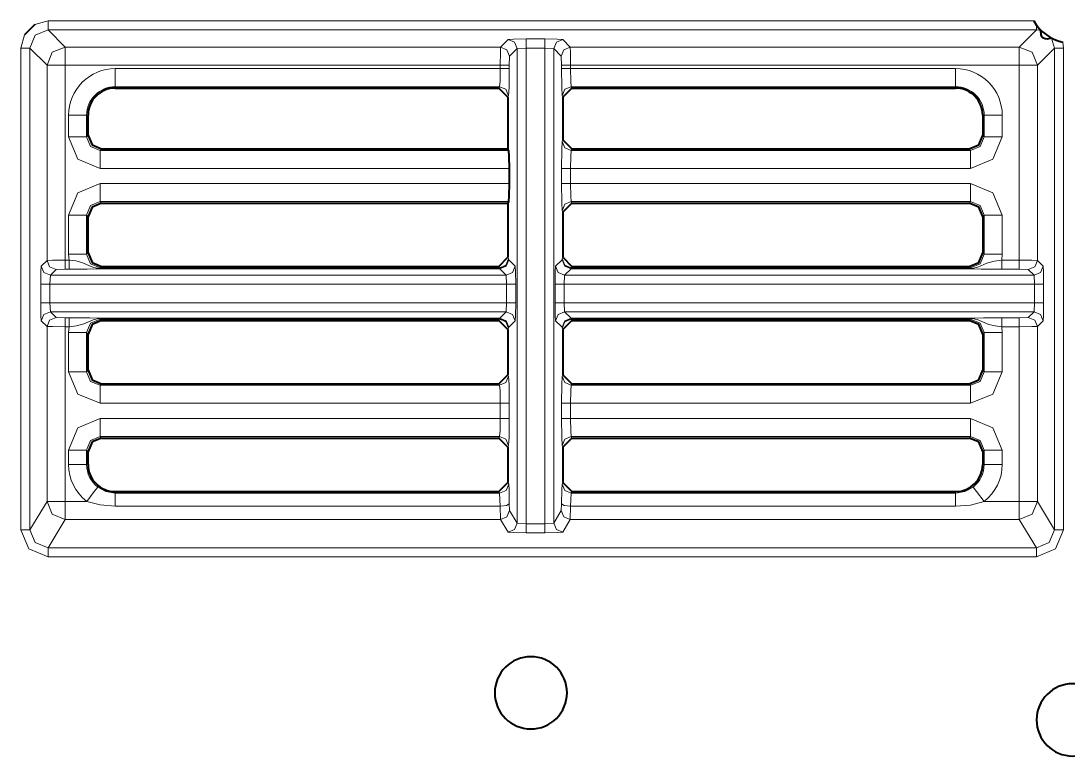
# Model space of a CAD drawing. Header units: millimetres. Extents: x 0 to 2941, y -405 to 1422.
# Drawn here: x 563.3 to 621.3, y 840.2 to 880.9 of the extents above; entities that cross this region are included whole.
import ezdxf

# ---------------------------------------------------------------- set-up
doc = ezdxf.new("R2010")
doc.units = ezdxf.units.MM
doc.layers.add('FINE', color=9, linetype='Continuous')
doc.layers.add('OUTLINE', color=7, linetype='Continuous')

msp = doc.modelspace()

# ---------------------------------------------------------------- linework, layer by layer
at = {"layer": 'FINE', "lineweight": 9}
for p, q in [((619.809, 880.345), (619.554, 880.377)), ((563.33, 879.378), (563.518, 880.105)), ((589.884, 879.434), (590.304, 879.854)), ((591.304, 879.879), (592.33, 879.879)), ((593.329, 879.854), (593.749, 879.434)), ((620.554, 879.378), (620.396, 879.917)), ((621.018, 879.701), (621.054, 879.378)), ((563.33, 852.713), (563.33, 879.378)), ((564.773, 878.434), (563.83, 879.378)), ((563.83, 879.378), (563.83, 852.713)), ((565.773, 879.434), (589.884, 879.434)), ((590.804, 879.354), (590.384, 878.934)), ((591.304, 879.379), (590.804, 879.354)), ((590.804, 879.354), (590.804, 853.086)), ((591.304, 853.044), (591.304, 879.379)), ((592.33, 879.379), (591.304, 879.379)), ((592.33, 879.379), (592.33, 853.044)), ((592.829, 879.354), (592.33, 879.379)), ((593.249, 878.934), (592.829, 879.354)), ((592.829, 853.086), (592.829, 879.354)), ((593.749, 879.434), (618.611, 879.434)), ((620.554, 879.378), (619.61, 878.434)), ((620.554, 852.713), (620.554, 879.378)), ((564.773, 867.621), (564.773, 878.434)), ((589.871, 878.434), (565.773, 878.434)), ((589.871, 878.238), (589.871, 878.434)), ((590.384, 878.934), (590.371, 878.434)), ((590.371, 878.434), (590.371, 878.238)), ((593.262, 878.434), (593.249, 878.934)), ((593.262, 878.238), (593.262, 878.434)), ((593.762, 878.434), (593.762, 878.238)), ((618.611, 878.434), (593.762, 878.434)), ((618.611, 867.634), (618.611, 878.434)), ((619.61, 878.434), (619.61, 867.621)), ((568.549, 878.238), (589.871, 878.238)), ((593.762, 878.238), (615.085, 878.238)), ((590.334, 876.74), (590.293, 876.658)), ((593.34, 876.658), (593.299, 876.74)), ((615.085, 877.159), (615.085, 877.24)), ((565.969, 874.461), (565.969, 875.659)), ((616.666, 875.659), (616.585, 875.659)), ((617.664, 875.659), (617.664, 874.461)), ((567.798, 873.794), (567.716, 873.712)), ((593.299, 874.212), (593.34, 874.294)), ((593.84, 873.794), (593.799, 873.712)), ((615.917, 873.712), (615.836, 873.794)), ((567.716, 873.712), (590.334, 873.712)), ((593.799, 873.712), (615.917, 873.712)), ((590.358, 872.713), (567.716, 872.713)), ((593.262, 871.873), (593.262, 872.713)), ((567.716, 871.873), (590.358, 871.873)), ((615.836, 870.794), (615.917, 870.875)), ((593.34, 870.294), (593.299, 870.375)), ((565.969, 867.961), (565.969, 870.126)), ((566.967, 870.126), (566.967, 867.961)), ((567.049, 870.045), (566.967, 870.126)), ((616.666, 870.126), (616.585, 870.045)), ((616.666, 867.961), (616.666, 870.126)), ((617.664, 870.126), (617.664, 867.961)), ((566.967, 867.961), (567.049, 868.043)), ((616.585, 868.043), (616.666, 867.961)), ((564.458, 867.306), (564.773, 867.621)), ((565.999, 867.634), (565.969, 867.961)), ((590.293, 867.794), (590.334, 867.711)), ((590.334, 867.711), (590.342, 867.663)), ((590.342, 867.663), (590.699, 867.306)), ((592.934, 867.306), (593.291, 867.663)), ((593.291, 867.663), (593.299, 867.711)), ((593.299, 867.711), (593.34, 867.794)), ((617.664, 867.961), (617.634, 867.634)), ((617.634, 867.634), (618.611, 867.634)), ((619.61, 867.621), (619.925, 867.306)), ((564.958, 866.806), (564.932, 866.306)), ((565.273, 867.121), (564.958, 866.806)), ((590.199, 866.806), (564.958, 866.806)), ((565.773, 867.134), (565.273, 867.121)), ((565.999, 867.134), (565.773, 867.134)), ((567.798, 867.293), (567.716, 867.212)), ((567.716, 867.212), (589.834, 867.212)), ((567.716, 867.18), (589.842, 867.18)), ((589.834, 867.212), (589.793, 867.293)), ((589.842, 867.18), (589.834, 867.212)), ((590.225, 866.306), (590.199, 866.806)), ((593.434, 866.806), (593.408, 866.306)), ((593.791, 867.163), (593.434, 866.806)), ((619.426, 866.806), (593.434, 866.806)), ((593.799, 867.212), (593.791, 867.18)), ((593.791, 867.18), (615.917, 867.18)), ((615.917, 867.163), (593.791, 867.163)), ((618.611, 867.134), (617.634, 867.134)), ((619.11, 867.121), (618.611, 867.134)), ((619.426, 866.806), (619.11, 867.121)), ((619.451, 866.306), (619.426, 866.806)), ((564.433, 865.281), (564.433, 866.306)), ((564.932, 866.306), (590.225, 866.306)), ((564.932, 866.306), (564.932, 865.281)), ((590.225, 865.281), (590.225, 866.306)), ((590.725, 866.306), (590.725, 865.281)), ((593.408, 866.306), (619.451, 866.306)), ((593.408, 866.306), (593.408, 865.281)), ((619.451, 865.281), (619.451, 866.306)), ((619.951, 866.306), (619.951, 865.281)), ((590.225, 865.281), (564.932, 865.281)), ((564.932, 865.281), (564.958, 864.781)), ((590.199, 864.781), (590.225, 865.281)), ((619.451, 865.281), (593.408, 865.281)), ((593.408, 865.281), (593.434, 864.781)), ((619.426, 864.781), (619.451, 865.281)), ((564.958, 864.781), (565.273, 864.465)), ((564.958, 864.781), (590.199, 864.781)), ((589.842, 864.424), (590.199, 864.781)), ((593.434, 864.781), (593.791, 864.424)), ((593.434, 864.781), (619.426, 864.781)), ((619.11, 864.465), (619.426, 864.781)), ((564.773, 863.966), (564.458, 864.281)), ((564.773, 854.286), (564.773, 863.966)), ((565.273, 864.465), (565.773, 864.452)), ((565.773, 864.452), (565.999, 864.452)), ((565.999, 863.953), (565.773, 863.953)), ((565.773, 863.953), (565.773, 854.286)), ((565.969, 863.626), (565.999, 863.953)), ((567.716, 864.424), (589.842, 864.424)), ((589.842, 864.407), (567.716, 864.407)), ((589.834, 864.375), (567.716, 864.375)), ((567.716, 864.375), (567.798, 864.293)), ((589.793, 864.293), (589.834, 864.375)), ((589.834, 864.375), (589.842, 864.407)), ((590.342, 863.923), (590.334, 863.876)), ((590.699, 864.281), (590.342, 863.923)), ((593.291, 863.923), (592.934, 864.281)), ((593.299, 863.876), (593.291, 863.923)), ((593.791, 864.424), (615.917, 864.424)), ((615.917, 864.407), (593.791, 864.407)), ((593.791, 864.407), (593.799, 864.375)), ((615.836, 864.293), (615.917, 864.375)), ((617.634, 864.452), (618.611, 864.452)), ((618.611, 863.953), (617.634, 863.953)), ((617.634, 863.953), (617.664, 863.626)), ((618.611, 864.452), (619.11, 864.465)), ((618.611, 854.286), (618.611, 863.953)), ((619.925, 864.281), (619.61, 863.966)), ((619.61, 863.966), (619.61, 854.286)), ((565.969, 861.461), (565.969, 863.626)), ((567.049, 863.545), (566.967, 863.626)), ((566.967, 863.626), (566.967, 861.461)), ((590.334, 863.876), (590.293, 863.794)), ((593.34, 863.794), (593.299, 863.876)), ((616.666, 863.626), (616.585, 863.545)), ((616.666, 861.461), (616.666, 863.626)), ((617.664, 863.626), (617.664, 861.461)), ((566.967, 861.461), (567.049, 861.543)), ((590.293, 861.294), (590.334, 861.211)), ((593.299, 861.211), (593.34, 861.294)), ((616.585, 861.543), (616.666, 861.461)), ((567.798, 860.794), (567.716, 860.712)), ((567.716, 860.712), (589.834, 860.712)), ((589.834, 860.712), (589.793, 860.794)), ((593.84, 860.794), (593.799, 860.712)), ((593.799, 860.712), (615.917, 860.712)), ((615.917, 860.712), (615.836, 860.794)), ((567.716, 858.874), (589.871, 858.874)), ((593.762, 858.874), (615.917, 858.874)), ((589.834, 857.875), (567.716, 857.875)), ((567.716, 857.875), (567.798, 857.793)), ((589.793, 857.793), (589.834, 857.875)), ((593.799, 857.875), (593.84, 857.793)), ((615.917, 857.875), (593.799, 857.875)), ((615.836, 857.793), (615.917, 857.875)), ((565.969, 856.328), (565.969, 857.126)), ((590.334, 857.376), (590.293, 857.294)), ((593.34, 857.294), (593.299, 857.376)), ((617.664, 857.126), (617.664, 856.328)), ((590.293, 855.328), (590.336, 855.242)), ((593.297, 855.242), (593.34, 855.328)), ((568.549, 854.828), (568.549, 854.742)), ((589.872, 854.015), (589.836, 854.742)), ((593.797, 854.742), (593.761, 854.015)), ((593.84, 854.828), (593.797, 854.742)), ((593.797, 854.742), (615.085, 854.742)), ((615.085, 854.742), (615.085, 854.828)), ((563.83, 852.713), (564.773, 854.286)), ((565.773, 854.286), (566.971, 854.286)), ((590.372, 854.151), (590.384, 853.787)), ((593.25, 853.787), (593.262, 854.151)), ((616.662, 854.286), (618.611, 854.286)), ((619.61, 854.286), (620.554, 852.713)), ((589.872, 854.015), (568.549, 854.015)), ((589.884, 853.287), (589.872, 854.015)), ((590.384, 853.787), (590.804, 853.086)), ((592.829, 853.086), (593.25, 853.787)), ((593.761, 854.015), (593.749, 853.287)), ((615.085, 854.015), (593.761, 854.015)), ((565.773, 853.287), (564.829, 851.713)), ((590.804, 853.086), (591.304, 853.044)), ((591.304, 853.044), (592.33, 853.044)), ((592.33, 853.044), (592.829, 853.086)), ((593.749, 853.287), (593.329, 852.587)), ((618.611, 853.287), (593.749, 853.287)), ((619.555, 851.713), (618.611, 853.287)), ((592.33, 852.544), (591.304, 852.544)), ((564.829, 851.713), (619.555, 851.713))]:
    msp.add_line(p, q, dxfattribs=at)
for points in [[(564.102, 880.689), (564.829, 880.877), (619.409, 880.877)], [(564.829, 880.377), (564.829, 880.528), (564.829, 880.877)], [(564.829, 880.377), (564.122, 880.085), (563.83, 879.378)], [(618.611, 879.434), (619.554, 880.377), (564.829, 880.377), (565.773, 879.434)], [(619.554, 880.377), (619.554, 880.456), (619.554, 880.655)], [(590.304, 879.854), (590.606, 879.872), (591.304, 879.879)], [(590.304, 879.854), (590.657, 879.707), (590.804, 879.354)], [(591.304, 879.879), (591.304, 879.728), (591.304, 879.379)], [(592.33, 879.879), (592.33, 879.728), (592.33, 879.379)], [(592.33, 879.879), (593.027, 879.872), (593.329, 879.854)], [(593.329, 879.854), (592.976, 879.707), (592.829, 879.354)], [(563.33, 879.378), (563.679, 879.378), (563.83, 879.378)], [(564.773, 878.434), (565.066, 879.141), (565.773, 879.434)], [(621.054, 879.378), (621.054, 852.713), (620.615, 851.652), (619.555, 851.213), (564.829, 851.213)], [(565.773, 879.434), (565.773, 879.132), (565.773, 878.434)], [(589.871, 878.434), (589.875, 879.132), (589.884, 879.434)], [(589.884, 879.434), (590.237, 879.287), (590.384, 878.934)], [(593.749, 879.434), (593.396, 879.287), (593.249, 878.934)], [(593.749, 879.434), (593.758, 879.132), (593.762, 878.434)], [(618.611, 879.434), (619.317, 879.141), (619.61, 878.434)], [(618.611, 879.434), (618.611, 879.132), (618.611, 878.434)], [(620.554, 879.378), (620.705, 879.378), (621.054, 879.378)], [(564.773, 878.434), (565.075, 878.434), (565.773, 878.434)], [(565.773, 878.434), (565.773, 867.634), (565.999, 867.634)], [(589.871, 878.434), (590.22, 878.434), (590.371, 878.434)], [(593.762, 878.434), (593.413, 878.434), (593.262, 878.434)], [(618.611, 878.434), (619.308, 878.434), (619.61, 878.434)], [(568.549, 877.24), (568.549, 877.55), (568.549, 878.238)], [(589.834, 877.24), (589.86, 877.55), (589.871, 878.238)], [(589.871, 878.238), (590.22, 878.238), (590.371, 878.238)], [(590.371, 878.238), (590.36, 877.206), (590.334, 876.74)], [(593.262, 878.238), (593.413, 878.238), (593.762, 878.238)], [(593.299, 876.74), (593.273, 877.206), (593.262, 878.238)], [(593.762, 878.238), (593.773, 877.55), (593.799, 877.24)], [(615.085, 878.238), (615.085, 877.55), (615.085, 877.24)], [(589.793, 877.159), (589.834, 877.24), (568.549, 877.24), (568.549, 877.159)], [(589.834, 877.24), (590.187, 877.093), (590.334, 876.74)], [(593.299, 876.74), (593.446, 877.093), (593.799, 877.24)], [(615.085, 877.24), (593.799, 877.24), (593.84, 877.159)], [(566.967, 875.659), (566.657, 875.659), (565.969, 875.659)], [(567.049, 875.659), (566.967, 875.659), (566.967, 874.461), (567.049, 874.542)], [(616.585, 874.542), (616.666, 874.461), (616.666, 875.659)], [(617.664, 875.659), (616.976, 875.659), (616.666, 875.659)], [(566.967, 874.461), (566.657, 874.461), (565.969, 874.461)], [(567.716, 872.713), (566.48, 873.225), (565.969, 874.461)], [(566.967, 874.461), (567.185, 873.93), (567.716, 873.712)], [(615.917, 873.712), (616.448, 873.93), (616.666, 874.461)], [(617.664, 874.461), (617.153, 873.225), (615.917, 872.713)], [(617.664, 874.461), (616.976, 874.461), (616.666, 874.461)], [(593.262, 872.713), (593.273, 873.746), (593.299, 874.212)], [(593.299, 874.212), (593.446, 873.859), (593.799, 873.712)], [(567.716, 873.712), (567.716, 873.402), (567.716, 872.713)], [(593.799, 873.712), (593.773, 873.402), (593.762, 872.713)], [(615.917, 872.713), (615.917, 873.402), (615.917, 873.712)], [(593.262, 872.713), (593.413, 872.713), (593.762, 872.713)], [(615.917, 872.713), (593.762, 872.713), (593.762, 871.873)], [(565.969, 870.126), (566.48, 871.362), (567.716, 871.873)], [(567.716, 870.875), (567.716, 871.185), (567.716, 871.873)], [(593.262, 871.873), (593.413, 871.873), (593.762, 871.873)], [(593.299, 870.375), (593.273, 870.841), (593.262, 871.873)], [(593.762, 871.873), (593.773, 871.185), (593.799, 870.875)], [(593.762, 871.873), (615.917, 871.873), (617.153, 871.362), (617.664, 870.126)], [(615.917, 870.875), (615.917, 871.185), (615.917, 871.873)], [(567.716, 870.875), (567.185, 870.657), (566.967, 870.126)], [(590.334, 870.875), (567.716, 870.875), (567.798, 870.794)], [(593.299, 870.375), (593.446, 870.728), (593.799, 870.875)], [(615.917, 870.875), (593.799, 870.875), (593.84, 870.794)], [(616.666, 870.126), (616.448, 870.657), (615.917, 870.875)], [(566.967, 870.126), (566.657, 870.126), (565.969, 870.126)], [(617.664, 870.126), (616.976, 870.126), (616.666, 870.126)], [(564.773, 867.621), (565.075, 867.63), (565.773, 867.634)], [(564.773, 867.621), (564.92, 867.268), (565.273, 867.121)], [(565.773, 867.634), (565.773, 867.285), (565.773, 867.134)], [(566.967, 867.961), (566.657, 867.961), (565.969, 867.961)], [(565.999, 867.634), (565.999, 867.285), (565.999, 867.134)], [(565.999, 867.634), (566.363, 867.591), (566.706, 867.513), (567.224, 867.288), (567.361, 867.237), (567.467, 867.208), (567.614, 867.185), (567.683, 867.18), (567.716, 867.18)], [(566.967, 867.961), (567.185, 867.43), (567.716, 867.212)], [(590.334, 867.711), (590.187, 867.359), (589.834, 867.212)], [(590.342, 867.663), (590.194, 867.323), (589.842, 867.18)], [(590.342, 867.663), (590.195, 867.31), (589.842, 867.163)], [(593.791, 867.18), (593.439, 867.323), (593.291, 867.663)], [(593.791, 867.163), (593.438, 867.31), (593.291, 867.663)], [(593.799, 867.212), (593.446, 867.359), (593.299, 867.711)], [(615.917, 867.212), (616.448, 867.43), (616.666, 867.961)], [(615.917, 867.18), (615.987, 867.182), (616.074, 867.191), (616.314, 867.251), (616.813, 867.473), (617.227, 867.584), (617.634, 867.634)], [(617.664, 867.961), (616.976, 867.961), (616.666, 867.961)], [(617.634, 867.634), (617.634, 867.285), (617.634, 867.134)], [(618.611, 867.634), (618.611, 867.285), (618.611, 867.134)], [(618.611, 867.634), (619.308, 867.63), (619.61, 867.621)], [(619.61, 867.621), (619.464, 867.268), (619.11, 867.121)], [(564.433, 866.306), (564.44, 867.004), (564.458, 867.306)], [(564.458, 867.306), (564.605, 866.953), (564.958, 866.806)], [(567.716, 867.163), (567.704, 867.163), (567.676, 867.163), (567.617, 867.162), (567.568, 867.16), (567.494, 867.158), (567, 867.143), (566.529, 867.137), (565.999, 867.134)], [(567.716, 867.18), (567.716, 867.201), (567.716, 867.212)], [(567.716, 867.18), (567.716, 867.168), (567.716, 867.163)], [(590.199, 866.806), (589.842, 867.163), (567.716, 867.163)], [(589.842, 867.163), (589.842, 867.168), (589.842, 867.18)], [(590.699, 867.306), (590.553, 866.953), (590.199, 866.806)], [(590.699, 867.306), (590.717, 867.004), (590.725, 866.306)], [(592.909, 865.281), (592.909, 866.306), (592.916, 867.004), (592.934, 867.306)], [(593.434, 866.806), (593.081, 866.953), (592.934, 867.306)], [(593.791, 867.18), (593.791, 867.168), (593.791, 867.163)], [(593.84, 867.293), (593.799, 867.212), (615.917, 867.212), (615.836, 867.293)], [(615.917, 867.18), (615.917, 867.201), (615.917, 867.212)], [(615.917, 867.18), (615.917, 867.168), (615.917, 867.163)], [(617.634, 867.134), (617.042, 867.137), (616.494, 867.146), (616.086, 867.16), (615.978, 867.163), (615.944, 867.163), (615.917, 867.163)], [(619.925, 867.306), (619.779, 866.953), (619.426, 866.806)], [(619.925, 867.306), (619.943, 867.004), (619.951, 866.306)], [(564.433, 866.306), (564.583, 866.306), (564.932, 866.306)], [(590.725, 866.306), (590.574, 866.306), (590.225, 866.306)], [(593.408, 866.306), (593.06, 866.306), (592.909, 866.306)], [(619.951, 866.306), (619.8, 866.306), (619.451, 866.306)], [(564.433, 865.281), (564.583, 865.281), (564.932, 865.281)], [(564.458, 864.281), (564.44, 864.583), (564.433, 865.281)], [(590.725, 865.281), (590.574, 865.281), (590.225, 865.281)], [(590.725, 865.281), (590.717, 864.583), (590.699, 864.281)], [(593.408, 865.281), (593.06, 865.281), (592.909, 865.281)], [(592.934, 864.281), (592.916, 864.583), (592.909, 865.281)], [(619.951, 865.281), (619.8, 865.281), (619.451, 865.281)], [(619.951, 865.281), (619.943, 864.583), (619.925, 864.281)], [(564.458, 864.281), (564.605, 864.634), (564.958, 864.781)], [(590.699, 864.281), (590.553, 864.634), (590.199, 864.781)], [(593.434, 864.781), (593.081, 864.634), (592.934, 864.281)], [(619.925, 864.281), (619.779, 864.634), (619.426, 864.781)], [(564.773, 863.966), (564.92, 864.319), (565.273, 864.465)], [(565.773, 863.953), (565.075, 863.957), (564.773, 863.966)], [(565.773, 863.953), (565.773, 864.302), (565.773, 864.452)], [(565.999, 863.953), (565.999, 864.302), (565.999, 864.452)], [(565.999, 864.452), (566.591, 864.45), (567.139, 864.44), (567.547, 864.428), (567.655, 864.424), (567.689, 864.424), (567.716, 864.424)], [(567.716, 864.375), (567.716, 864.385), (567.716, 864.407), (567.646, 864.405), (567.559, 864.396), (567.32, 864.336), (566.82, 864.114), (566.406, 864.003), (565.999, 863.953)], [(567.716, 864.375), (567.185, 864.157), (566.967, 863.626)], [(567.716, 864.407), (567.716, 864.419), (567.716, 864.424)], [(590.334, 863.876), (590.187, 864.228), (589.834, 864.375)], [(590.342, 863.923), (590.195, 864.277), (589.842, 864.424)], [(589.842, 864.407), (589.842, 864.419), (589.842, 864.424)], [(590.342, 863.923), (590.194, 864.264), (589.842, 864.407)], [(593.791, 864.424), (593.438, 864.277), (593.291, 863.923)], [(593.791, 864.407), (593.439, 864.264), (593.291, 863.923)], [(593.799, 864.375), (593.446, 864.228), (593.299, 863.876)], [(593.791, 864.424), (593.791, 864.419), (593.791, 864.407)], [(615.917, 864.375), (593.799, 864.375), (593.84, 864.293)], [(615.917, 864.424), (615.93, 864.424), (615.957, 864.424), (616.016, 864.425), (616.065, 864.427), (616.14, 864.429), (616.633, 864.444), (617.104, 864.45), (617.634, 864.452)], [(615.917, 864.407), (615.917, 864.419), (615.917, 864.424)], [(617.634, 863.953), (617.27, 863.996), (616.927, 864.074), (616.409, 864.299), (616.272, 864.349), (616.166, 864.379), (616.02, 864.402), (615.95, 864.406), (615.917, 864.407)], [(615.917, 864.375), (615.917, 864.385), (615.917, 864.407)], [(616.666, 863.626), (616.448, 864.157), (615.917, 864.375)], [(617.634, 863.953), (617.634, 864.302), (617.634, 864.452)], [(618.611, 863.953), (618.611, 864.302), (618.611, 864.452)], [(619.61, 863.966), (619.308, 863.957), (618.611, 863.953)], [(619.61, 863.966), (619.464, 864.319), (619.11, 864.465)], [(565.969, 863.626), (566.657, 863.626), (566.967, 863.626)], [(616.666, 863.626), (616.976, 863.626), (617.664, 863.626)], [(565.969, 861.461), (566.657, 861.461), (566.967, 861.461)], [(567.716, 859.714), (566.48, 860.225), (565.969, 861.461)], [(566.967, 861.461), (567.185, 860.93), (567.716, 860.712)], [(590.334, 861.211), (590.187, 860.859), (589.834, 860.712)], [(590.334, 861.211), (590.36, 860.746), (590.371, 859.714)], [(593.262, 859.714), (593.273, 860.746), (593.299, 861.211)], [(593.799, 860.712), (593.446, 860.859), (593.299, 861.211)], [(615.917, 860.712), (616.448, 860.93), (616.666, 861.461)], [(617.664, 861.461), (617.153, 860.225), (615.917, 859.714)], [(616.666, 861.461), (616.976, 861.461), (617.664, 861.461)], [(567.716, 859.714), (567.716, 860.402), (567.716, 860.712)], [(589.871, 859.714), (589.86, 860.402), (589.834, 860.712)], [(593.799, 860.712), (593.773, 860.402), (593.762, 859.714)], [(615.917, 859.714), (615.917, 860.402), (615.917, 860.712)], [(589.871, 858.874), (589.871, 859.714), (567.716, 859.714)], [(590.371, 859.714), (590.22, 859.714), (589.871, 859.714)], [(590.371, 859.714), (590.371, 858.874), (590.36, 857.841), (590.334, 857.376)], [(593.262, 859.714), (593.413, 859.714), (593.762, 859.714)], [(593.299, 857.376), (593.273, 857.841), (593.262, 858.874), (593.262, 859.714)], [(615.917, 859.714), (593.762, 859.714), (593.762, 858.874)], [(565.969, 857.126), (566.48, 858.362), (567.716, 858.874)], [(567.716, 858.874), (567.716, 858.185), (567.716, 857.875)], [(589.834, 857.875), (589.86, 858.185), (589.871, 858.874)], [(590.371, 858.874), (590.22, 858.874), (589.871, 858.874)], [(593.262, 858.874), (593.413, 858.874), (593.762, 858.874)], [(593.762, 858.874), (593.773, 858.185), (593.799, 857.875)], [(615.917, 858.874), (615.917, 858.185), (615.917, 857.875)], [(615.917, 858.874), (617.153, 858.362), (617.664, 857.126)], [(567.716, 857.875), (567.185, 857.657), (566.967, 857.126)], [(590.334, 857.376), (590.187, 857.729), (589.834, 857.875)], [(593.299, 857.376), (593.446, 857.729), (593.799, 857.875)], [(616.666, 857.126), (616.448, 857.657), (615.917, 857.875)], [(565.969, 857.126), (566.657, 857.126), (566.967, 857.126)], [(567.049, 857.045), (566.967, 857.126), (566.967, 856.328), (567.049, 856.328)], [(616.585, 856.328), (616.666, 856.328), (616.666, 857.126), (616.585, 857.045)], [(616.666, 857.126), (616.976, 857.126), (617.664, 857.126)], [(565.969, 856.328), (566.657, 856.328), (566.967, 856.328)], [(616.666, 856.328), (616.976, 856.328), (617.664, 856.328)], [(589.836, 854.742), (590.189, 854.889), (590.336, 855.242)], [(590.336, 855.242), (590.358, 854.916), (590.372, 854.151)], [(593.262, 854.151), (593.275, 854.916), (593.297, 855.242)], [(593.797, 854.742), (593.444, 854.889), (593.297, 855.242)], [(566.971, 854.286), (567.392, 854.831), (567.581, 855.076)], [(567.581, 855.076), (568.036, 854.829), (568.549, 854.742)], [(568.549, 854.742), (589.836, 854.742), (589.793, 854.828)], [(568.549, 854.742), (568.549, 854.525), (568.549, 854.015)], [(615.085, 854.742), (615.588, 854.826), (616.052, 855.076)], [(615.085, 854.742), (615.085, 854.525), (615.085, 854.015)], [(616.052, 855.076), (616.241, 854.831), (616.662, 854.286)], [(564.773, 854.286), (565.075, 854.286), (565.773, 854.286), (565.773, 853.595), (565.773, 853.287)], [(565.773, 853.287), (565.066, 853.58), (564.773, 854.286)], [(568.549, 854.015), (567.713, 854.086), (566.971, 854.286)], [(589.872, 854.015), (590.221, 854.056), (590.372, 854.151)], [(593.761, 854.015), (593.412, 854.056), (593.262, 854.151)], [(616.662, 854.286), (615.905, 854.083), (615.085, 854.015)], [(618.611, 854.286), (619.308, 854.286), (619.61, 854.286)], [(619.61, 854.286), (619.317, 853.58), (618.611, 853.287)], [(618.611, 854.286), (618.611, 853.595), (618.611, 853.287)], [(589.884, 853.287), (590.237, 853.434), (590.384, 853.787)], [(593.749, 853.287), (593.396, 853.434), (593.25, 853.787)], [(590.304, 852.587), (589.884, 853.287), (565.773, 853.287)], [(590.304, 852.587), (590.657, 852.733), (590.804, 853.086)], [(591.304, 852.544), (591.304, 852.698), (591.304, 853.044)], [(592.33, 852.544), (592.33, 852.698), (592.33, 853.044)], [(593.329, 852.587), (592.976, 852.733), (592.829, 853.086)], [(563.33, 852.713), (563.679, 852.713), (563.83, 852.713)], [(564.829, 851.213), (563.769, 851.652), (563.33, 852.713)], [(563.83, 852.713), (564.122, 852.005), (564.829, 851.713)], [(591.304, 852.544), (590.606, 852.557), (590.304, 852.587)], [(593.329, 852.587), (593.027, 852.557), (592.33, 852.544)], [(619.555, 851.713), (620.261, 852.005), (620.554, 852.713)], [(620.554, 852.713), (620.705, 852.713), (621.054, 852.713)], [(564.829, 851.213), (564.829, 851.559), (564.829, 851.713)], [(619.555, 851.213), (619.555, 851.559), (619.555, 851.713)]]:
    msp.add_lwpolyline(points, dxfattribs=at)
for points in [[(568.549, 878.239, 0.414223), (565.969, 875.659)], [(617.665, 875.659, 0.414223), (615.085, 878.239)], [(568.549, 877.24, 0.414214), (566.967, 875.659)], [(616.666, 875.659, 0.414245), (615.085, 877.24)], [(565.969, 856.328, 0.232262), (566.971, 854.287)], [(566.967, 856.328, 0.232249), (567.581, 855.076)], [(616.052, 855.076, 0.232198), (616.666, 856.328)], [(616.662, 854.287, 0.232304), (617.665, 856.328)]]:
    msp.add_lwpolyline(points, format="xyb", dxfattribs=at)
at = {"layer": 'OUTLINE', "lineweight": 40}
for p, q in [((619.409, 880.877), (619.554, 880.655)), ((564.102, 880.689), (563.518, 880.105)), ((568.549, 877.159), (589.793, 877.159)), ((590.293, 876.658), (589.793, 877.159)), ((593.84, 877.159), (593.34, 876.658)), ((593.84, 877.159), (615.085, 877.159)), ((590.293, 876.658), (590.293, 873.794)), ((593.34, 876.658), (593.34, 874.294)), ((567.049, 874.542), (567.049, 875.659)), ((616.585, 875.659), (616.585, 874.542)), ((567.798, 873.794), (590.293, 873.794)), ((590.334, 873.712), (590.293, 873.794)), ((593.34, 874.294), (593.84, 873.794)), ((593.84, 873.794), (615.836, 873.794)), ((590.358, 872.713), (590.358, 871.873)), ((590.334, 870.875), (590.293, 870.794)), ((567.798, 870.794), (590.293, 870.794)), ((590.293, 870.794), (590.293, 867.794)), ((593.84, 870.794), (593.34, 870.294)), ((593.34, 870.294), (593.34, 867.794)), ((593.84, 870.794), (615.836, 870.794)), ((567.049, 868.043), (567.049, 870.045)), ((616.585, 870.045), (616.585, 868.043)), ((589.793, 867.293), (590.293, 867.794)), ((593.34, 867.794), (593.84, 867.293)), ((567.798, 867.293), (589.793, 867.293)), ((593.84, 867.293), (615.836, 867.293)), ((567.798, 864.293), (589.793, 864.293)), ((590.293, 863.794), (589.793, 864.293)), ((593.84, 864.293), (593.34, 863.794)), ((593.84, 864.293), (615.836, 864.293)), ((567.049, 861.543), (567.049, 863.545)), ((590.293, 863.794), (590.293, 861.294)), ((593.34, 863.794), (593.34, 861.294)), ((616.585, 863.545), (616.585, 861.543)), ((589.793, 860.794), (590.293, 861.294)), ((593.34, 861.294), (593.84, 860.794)), ((567.798, 860.794), (589.793, 860.794)), ((593.84, 860.794), (615.836, 860.794)), ((567.798, 857.793), (589.793, 857.793)), ((590.293, 857.294), (589.793, 857.793)), ((593.84, 857.793), (593.34, 857.294)), ((593.84, 857.793), (615.836, 857.793)), ((567.049, 856.328), (567.049, 857.045)), ((590.293, 857.294), (590.293, 855.328)), ((593.34, 857.294), (593.34, 855.328)), ((616.585, 857.045), (616.585, 856.328)), ((589.793, 854.828), (590.293, 855.328)), ((593.34, 855.328), (593.84, 854.828)), ((568.549, 854.828), (589.793, 854.828)), ((593.84, 854.828), (615.085, 854.828))]:
    msp.add_line(p, q, dxfattribs=at)
for points in [[(619.409, 880.877, 0.207947), (621.018, 879.701)], [(568.549, 877.159, 0.414214), (567.049, 875.659)], [(616.585, 875.659, 0.41423), (615.085, 877.159)], [(567.049, 856.328, 0.414214), (568.549, 854.828)], [(615.085, 854.828, 0.414197), (616.585, 856.328)]]:
    msp.add_lwpolyline(points, format="xyb", dxfattribs=at)
for points in [[(619.554, 880.655), (619.688, 880.483), (619.767, 880.393), (619.801, 880.356), (619.809, 880.345)], [(620.396, 879.917), (620.322, 879.898), (620.152, 879.876), (620.041, 879.886), (619.946, 879.921), (619.931, 879.93), (619.924, 879.935), (619.921, 879.937), (619.919, 879.939), (619.917, 879.94), (619.914, 879.942), (619.912, 879.944), (619.908, 879.947), (619.899, 879.955), (619.881, 879.972), (619.851, 880.012), (619.812, 880.109), (619.809, 880.344)], [(620.396, 879.917), (620.415, 879.91), (620.48, 879.881), (620.646, 879.812), (620.865, 879.74), (621.018, 879.701)], [(567.049, 874.542), (567.268, 874.013), (567.798, 873.794)], [(615.836, 873.794), (616.365, 874.013), (616.585, 874.542)], [(590.334, 873.712), (590.351, 873.402), (590.358, 872.713)], [(590.358, 871.873), (590.351, 871.185), (590.334, 870.875)], [(567.798, 870.794), (567.268, 870.574), (567.049, 870.045)], [(616.585, 870.045), (616.365, 870.574), (615.836, 870.794)], [(567.049, 868.043), (567.268, 867.513), (567.798, 867.293)], [(615.836, 867.293), (616.365, 867.513), (616.585, 868.043)], [(567.798, 864.293), (567.268, 864.074), (567.049, 863.545)], [(616.585, 863.545), (616.365, 864.074), (615.836, 864.293)], [(567.049, 861.543), (567.268, 861.013), (567.798, 860.794)], [(615.836, 860.794), (616.365, 861.013), (616.585, 861.543)], [(567.798, 857.793), (567.268, 857.574), (567.049, 857.045)], [(616.585, 857.045), (616.365, 857.574), (615.836, 857.793)]]:
    msp.add_lwpolyline(points, dxfattribs=at)
for points in [[(593.567, 843.69, 0.414201), (591.567, 845.69, 0.414226), (589.567, 843.69, 0.414201), (591.567, 841.69, 0.414226)], [(623.567, 842.19, 0.414251), (621.566, 844.19, 0.414201), (619.567, 842.19, 0.414201), (621.566, 840.19, 0.414201)]]:
    msp.add_lwpolyline(points, format="xyb", close=True, dxfattribs=at)

doc.saveas('drawing.dxf')
